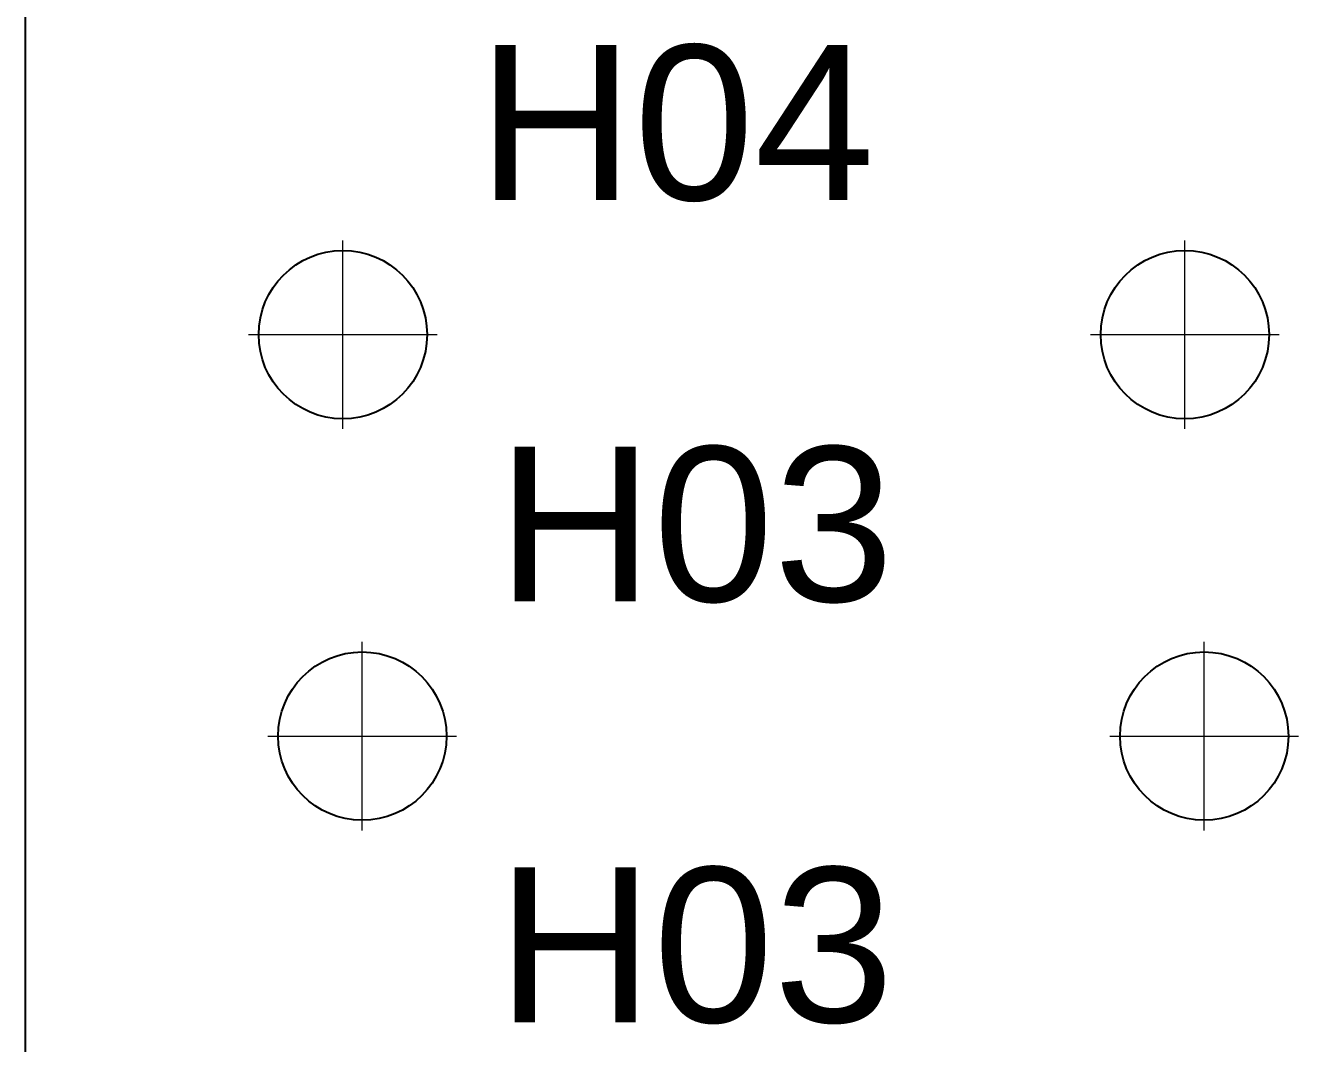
# Model space of a CAD drawing. Header units: millimetres. Extents: x 40 to 1360, y 134 to 546.
# Drawn here: x 299.5 to 337.3, y 358.37 to 388.61 of the extents above; entities that cross this region are included whole.
import ezdxf

# ---------------------------------------------------------------- set-up
doc = ezdxf.new("R2010")
doc.units = ezdxf.units.MM
doc.linetypes.add('WP_HIDDEN', pattern=[2.3, 1.5, -0.8])
for name, color, linetype, lineweight in [('ANNOTATIONS', 7, 'CONTINUOUS', 18), ('HIDDEN', 7, 'WP_HIDDEN', 13), ('VISIBLE', 7, 'CONTINUOUS', 25)]:
    doc.layers.add(name, color=color, linetype=linetype, lineweight=lineweight)
doc.styles.add('CJK', font='Arial Unicode.ttf')

msp = doc.modelspace()

# ---------------------------------------------------------------- linework, layer by layer
at = {"layer": 'ANNOTATIONS'}
for p, q in [((308.92538, 376.62538), (308.92538, 382.22538)), ((333.92538, 376.62538), (333.92538, 382.22538)), ((306.12538, 379.42538), (311.72538, 379.42538)), ((331.12538, 379.42538), (336.72538, 379.42538)), ((309.5, 364.7), (309.5, 370.3)), ((334.5, 364.7), (334.5, 370.3)), ((306.7, 367.5), (312.3, 367.5)), ((331.7, 367.5), (337.3, 367.5))]:
    msp.add_line(p, q, dxfattribs=at)
at = {"layer": 'HIDDEN', "ltscale": 2}
msp.add_line((299.5, 277.5), (299.5, 492.5), dxfattribs=at)
at = {"layer": 'VISIBLE'}
msp.add_line((299.5, 280.5), (299.5, 492.5), dxfattribs=at)
for centre in [(308.92538, 379.42538), (333.92538, 379.42538), (309.5, 367.5), (334.5, 367.5)]:
    msp.add_circle(centre, 2.5, dxfattribs=at)

# ---------------------------------------------------------------- texts
at = {"layer": 'ANNOTATIONS', "style": 'CJK'}
for s, p in [('H04', (312.92538, 383.42538)), ('H03', (313.5, 371.5)), ('H03', (313.5, 359))]:
    msp.add_text(s, height=4.6, dxfattribs=at).set_placement(p)

doc.saveas('drawing.dxf')
